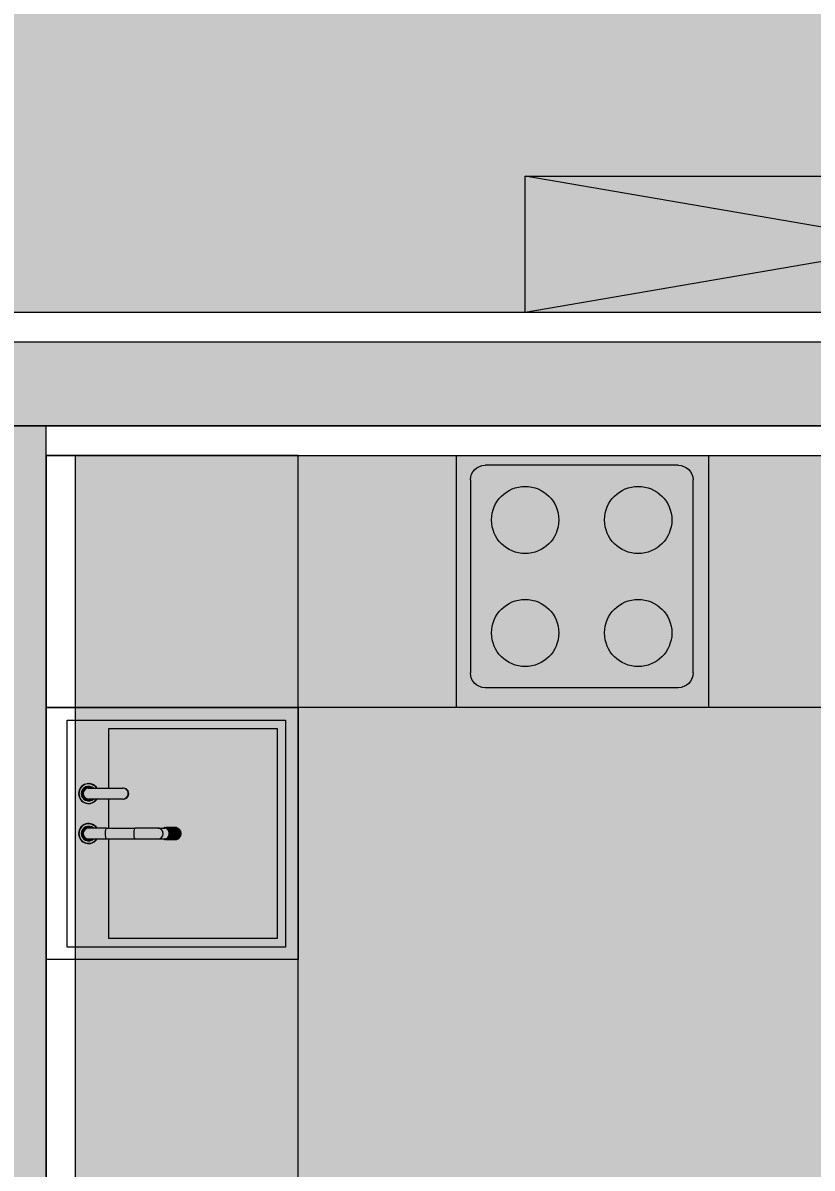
# Model space of a CAD drawing. Header units: millimetres. Extents: x 475206255 to 476720147, y 4620882299 to 4621447368.
# Drawn here: x 475237164 to 475239042, y 4621051661 to 4621054386 of the extents above; entities that cross this region are included whole.
import ezdxf

# ---------------------------------------------------------------- set-up
doc = ezdxf.new("R2010")
doc.units = ezdxf.units.MM
doc.header["$MEASUREMENT"] = 0
doc.linetypes.add('ACAD_ISO02W100', pattern=[7.5, 6, -1.5])
for name, color, linetype, lineweight in [('2D Drafting - General_Pen_No__250_Pen_No__7_Pen_No__250', 7, 'Continuous', 0), ('2D Drafting - General_Pen_No__250_Pen_No__7_Pen_No__7', 7, 'Continuous', 0), ('G-Anno-Nplt_Pen_No__151', 151, 'Continuous', 0), ('G-Anno-Nplt_Pen_No__4', 7, 'Continuous', 0), ('New_--------AVEJI_UDZRAVI_Pen_No__7', 7, 'Continuous', 0), ('New_0_Pen_No__7', 7, 'Continuous', 0), ('zoma_Pen_No__142', 142, 'Continuous', 0), ('zoma_Pen_No__5_Pen_No__5', 5, 'Continuous', 0)]:
    doc.layers.add(name, color=color, linetype=linetype, lineweight=lineweight)
doc.layers.add('New_--aveji_Pen_No__251', color=7, linetype='Continuous', lineweight=0, true_color=0x656565)
doc.layers.add('zoma', color=7, linetype='Continuous')
doc.styles.add('GENERATED_STYLE_2', font='arial.ttf')
doc.dimstyles.new('GENERATED_STYLE__3', dxfattribs={"dimtxt": 200, "dimasz": 64.421331, "dimexe": 0.18, "dimexo": 3, "dimgap": 0, "dimtad": 1, "dimtih": 1, "dimtoh": 1, "dimlfac": 0.001, "dimzin": 0, "dimdsep": 46, "dimtxsty": 'GENERATED_STYLE_2', "dimblk": 'ARROWHEAD_2', "dimblk1": 'ARROWHEAD_2', "dimblk2": 'ARROWHEAD_2', "dimcen": 0.09, "dimclrd": 142, "dimclre": 142, "dimclrt": 142, "dimadec": 0, "dimazin": 0, "dimtfac": 1, "dimtdec": 4, "dimtmove": 0, "dimatfit": 3, "dimfxl": 1, "dimtolj": 1, "dimtzin": 0, "dimarcsym": 0})
doc.dimstyles.new('GENERATED_STYLE__9', dxfattribs={"dimtxt": 200, "dimasz": 64.421331, "dimexe": 0.18, "dimexo": 3, "dimgap": 0, "dimtad": 1, "dimlfac": 0.001, "dimzin": 0, "dimdsep": 46, "dimtxsty": 'GENERATED_STYLE_2', "dimblk": 'ARROWHEAD_2', "dimblk1": 'ARROWHEAD_2', "dimblk2": 'ARROWHEAD_2', "dimcen": 0.09, "dimclrd": 142, "dimclre": 142, "dimclrt": 142, "dimadec": 0, "dimazin": 0, "dimtfac": 1, "dimtdec": 4, "dimtmove": 0, "dimatfit": 3, "dimfxl": 1, "dimtolj": 1, "dimtzin": 0, "dimarcsym": 0})

# ---------------------------------------------------------------- blocks, each defined once
blk = doc.blocks.new('*D1011', base_point=(475826095.8, 4621095193.2))
at = {"layer": 'zoma_Pen_No__142', "color": 142, "linetype": 'Continuous', "lineweight": 0, "transparency": 16777216}
for p, q in [((475298675.2, 4621061026.7), (475298675.2, 4621061068.1)), ((475298738.8, 4621061026.7), (475298611.6, 4621061026.7)), ((475298717.6, 4621061002.2), (475298632.8, 4621061051.2)), ((475298675.2, 4621045826.7), (475298675.2, 4621061026.7)), ((475298632.8, 4621045851.2), (475298717.6, 4621045802.2)), ((475298738.8, 4621045826.7), (475298611.6, 4621045826.7)), ((475298675.2, 4621045785.2), (475298675.2, 4621045826.7))]:
    blk.add_line(p, q, dxfattribs=at)
at = {"layer": 'zoma_Pen_No__142', "color": 142, "lineweight": 0, "transparency": 16777216, "insert": (475298635.2, 4621053083.5), "char_height": 200, "attachment_point": 7, "rotation": 90, "style": 'GENERATED_STYLE_2'}
blk.add_mtext('\\A1;{\\pql;\\fArial|b0|i0|c204|p0;\\W1.000000;15.20}', dxfattribs=at)
blk = doc.blocks.new('ARROWHEAD_2')
at = {"color": 0, "linetype": 'Continuous', "lineweight": 0}
for p, q in [((-0.378, -0.655), (0.378, 0.655)), ((0, 0), (-1, 0))]:
    blk.add_line(p, q, dxfattribs=at)
blk = doc.blocks.new('*D1015', base_point=(475826095.8, 4621095193.2))
at = {"layer": 'zoma_Pen_No__142', "color": 142, "linetype": 'Continuous', "lineweight": 0, "transparency": 16777216}
for p, q in [((475297843.7, 4621053251.2), (475297928.4, 4621053202.2)), ((475297949.6, 4621053226.7), (475297822.5, 4621053226.7)), ((475297886.1, 4621050626.7), (475297886.1, 4621053226.7)), ((475297843.7, 4621050651.2), (475297928.4, 4621050602.2)), ((475297949.6, 4621050626.7), (475297822.5, 4621050626.7))]:
    blk.add_line(p, q, dxfattribs=at)
at = {"layer": 'zoma_Pen_No__142', "color": 142, "lineweight": 0, "transparency": 16777216, "char_height": 200, "attachment_point": 7, "rotation": 90, "style": 'GENERATED_STYLE_2'}
for s, insert in [('\\A1;{\\pql;\\fArial|b0|i0|c204|p0;\\W1.000000;0.40}', (475297846.1, 4621052668.4)), ('\\A1;{\\pql;\\fArial|b0|i0|c204|p0;\\W1.000000;2.60}', (475297846.1, 4621051659.8))]:
    blk.add_mtext(s, dxfattribs=dict(at, insert=insert))
blk = doc.blocks.new('*D1016', base_point=(475826095.8, 4621095193.2))
at = {"layer": 'zoma_Pen_No__142', "color": 142, "linetype": 'Continuous', "lineweight": 0, "transparency": 16777216}
for p, q in [((475297843.7, 4621053651.2), (475297928.4, 4621053602.2)), ((475297949.6, 4621053626.7), (475297822.5, 4621053626.7)), ((475297886.1, 4621053226.7), (475297886.1, 4621053626.7)), ((475297843.7, 4621053251.2), (475297928.4, 4621053202.2)), ((475297949.6, 4621053226.7), (475297822.5, 4621053226.7))]:
    blk.add_line(p, q, dxfattribs=at)
blk = doc.blocks.new('*D1017', base_point=(475826095.8, 4621095193.2))
at = {"layer": 'zoma_Pen_No__142', "color": 142, "linetype": 'Continuous', "lineweight": 0, "transparency": 16777216}
for p, q in [((475297843.7, 4621054251.2), (475297928.4, 4621054202.2)), ((475297949.6, 4621054226.7), (475297822.5, 4621054226.7)), ((475297886.1, 4621053626.7), (475297886.1, 4621054226.7)), ((475297843.7, 4621053651.2), (475297928.4, 4621053602.2)), ((475297949.6, 4621053626.7), (475297822.5, 4621053626.7))]:
    blk.add_line(p, q, dxfattribs=at)
at = {"layer": 'zoma_Pen_No__142', "color": 142, "lineweight": 0, "transparency": 16777216, "insert": (475297846.1, 4621053659.8), "char_height": 200, "attachment_point": 7, "rotation": 90, "style": 'GENERATED_STYLE_2'}
blk.add_mtext('\\A1;{\\pql;\\fArial|b0|i0|c204|p0;\\W1.000000;0.60}', dxfattribs=at)
blk = doc.blocks.new('*D1018', base_point=(475826095.8, 4621095193.2))
at = {"layer": 'zoma_Pen_No__142', "color": 142, "linetype": 'Continuous', "lineweight": 0, "transparency": 16777216}
for p, q in [((475297843.7, 4621055851.2), (475297928.4, 4621055802.2)), ((475297949.6, 4621055826.7), (475297822.5, 4621055826.7)), ((475297886.1, 4621054226.7), (475297886.1, 4621055826.7)), ((475297843.7, 4621054251.2), (475297928.4, 4621054202.2)), ((475297949.6, 4621054226.7), (475297822.5, 4621054226.7))]:
    blk.add_line(p, q, dxfattribs=at)
at = {"layer": 'zoma_Pen_No__142', "color": 142, "lineweight": 0, "transparency": 16777216, "insert": (475297846.1, 4621054759.8), "char_height": 200, "attachment_point": 7, "rotation": 90, "style": 'GENERATED_STYLE_2'}
blk.add_mtext('\\A1;{\\pql;\\fArial|b0|i0|c204|p0;\\W1.000000;1.60}', dxfattribs=at)
blk = doc.blocks.new('*D1216', base_point=(475826095.8, 4621095193.2))
at = {"layer": 'zoma_Pen_No__142', "color": 142, "linetype": 'Continuous', "lineweight": 0, "transparency": 16777216}
for p, q in [((475233619.4, 4621061979.3), (475233619.4, 4621062106.5)), ((475240119.4, 4621061979.3), (475240119.4, 4621062106.5)), ((475233643.8, 4621062085.3), (475233594.9, 4621062000.5)), ((475240143.8, 4621062085.3), (475240094.9, 4621062000.5)), ((475233619.4, 4621062042.9), (475240119.4, 4621062042.9))]:
    blk.add_line(p, q, dxfattribs=at)
at = {"layer": 'zoma_Pen_No__142', "color": 142, "lineweight": 0, "transparency": 16777216, "char_height": 200, "attachment_point": 7, "style": 'GENERATED_STYLE_2'}
for s, insert in [('\\A1;{\\pql;\\fArial|b0|i0|c204|p0;\\W1.000000;6.50}', (475236602.4, 4621062082.9)), ('\\A1;{\\pql;\\fArial|b0|i0|c204|p0;\\W1.000000;0.40}', (475239561, 4621062082.9))]:
    blk.add_mtext(s, dxfattribs=dict(at, insert=insert))
blk = doc.blocks.new('*D1274', base_point=(475826095.8, 4621095193.2))
at = {"layer": 'zoma_Pen_No__142', "color": 142, "linetype": 'Continuous', "lineweight": 0, "transparency": 16777216}
for p, q in [((475233619.4, 4621111169.1), (475233619.4, 4621111296.2)), ((475240119.4, 4621111169.1), (475240119.4, 4621111296.2)), ((475233643.8, 4621111275), (475233594.9, 4621111190.3)), ((475240143.8, 4621111275), (475240094.9, 4621111190.3)), ((475233619.4, 4621111232.6), (475240119.4, 4621111232.6))]:
    blk.add_line(p, q, dxfattribs=at)
at = {"layer": 'zoma_Pen_No__142', "color": 142, "lineweight": 0, "transparency": 16777216, "char_height": 200, "attachment_point": 7, "style": 'GENERATED_STYLE_2'}
for s, insert in [('\\A1;{\\pql;\\fArial|b0|i0|c204|p0;\\W1.000000;6.50}', (475236602.4, 4621111272.6)), ('\\A1;{\\pql;\\fArial|b0|i0|c204|p0;\\W1.000000;0.40}', (475239561, 4621111272.6))]:
    blk.add_mtext(s, dxfattribs=dict(at, insert=insert))
blk = doc.blocks.new('*D1298', base_point=(475826095.8, 4621095193.2))
at = {"layer": 'zoma_Pen_No__142', "color": 142, "linetype": 'Continuous', "lineweight": 0, "transparency": 16777216}
for p, q in [((475233619.4, 4621092624.1), (475233619.4, 4621092751.3)), ((475240119.4, 4621092624.1), (475240119.4, 4621092751.3)), ((475233643.8, 4621092730.1), (475233594.9, 4621092645.3)), ((475240143.8, 4621092730.1), (475240094.9, 4621092645.3)), ((475233619.4, 4621092687.7), (475240119.4, 4621092687.7))]:
    blk.add_line(p, q, dxfattribs=at)
at = {"layer": 'zoma_Pen_No__142', "color": 142, "lineweight": 0, "transparency": 16777216, "char_height": 200, "attachment_point": 7, "style": 'GENERATED_STYLE_2'}
for s, insert in [('\\A1;{\\pql;\\fArial|b0|i0|c204|p0;\\W1.000000;6.50}', (475236602.4, 4621092727.7)), ('\\A1;{\\pql;\\fArial|b0|i0|c204|p0;\\W1.000000;0.40}', (475239561, 4621092727.7))]:
    blk.add_mtext(s, dxfattribs=dict(at, insert=insert))
blk = doc.blocks.new('*D1332', base_point=(475826095.8, 4621095193.2))
at = {"layer": 'zoma_Pen_No__142', "color": 142, "linetype": 'Continuous', "lineweight": 0, "transparency": 16777216}
for p, q in [((475233619.4, 4621160358.8), (475233619.4, 4621160486)), ((475240119.4, 4621160358.8), (475240119.4, 4621160486)), ((475233643.8, 4621160464.8), (475233594.9, 4621160380)), ((475240143.8, 4621160464.8), (475240094.9, 4621160380)), ((475233619.4, 4621160422.4), (475240119.4, 4621160422.4))]:
    blk.add_line(p, q, dxfattribs=at)
at = {"layer": 'zoma_Pen_No__142', "color": 142, "lineweight": 0, "transparency": 16777216, "char_height": 200, "attachment_point": 7, "style": 'GENERATED_STYLE_2'}
for s, insert in [('\\A1;{\\pql;\\fArial|b0|i0|c204|p0;\\W1.000000;6.50}', (475236602.4, 4621160462.4)), ('\\A1;{\\pql;\\fArial|b0|i0|c204|p0;\\W1.000000;0.40}', (475239561, 4621160462.4))]:
    blk.add_mtext(s, dxfattribs=dict(at, insert=insert))
blk = doc.blocks.new('*D1356', base_point=(475826095.8, 4621095193.2))
at = {"layer": 'zoma_Pen_No__142', "color": 142, "linetype": 'Continuous', "lineweight": 0, "transparency": 16777216}
for p, q in [((475233643.8, 4621141919.8), (475233594.9, 4621141835.1)), ((475233619.4, 4621141813.9), (475233619.4, 4621141941)), ((475240143.8, 4621141919.8), (475240094.9, 4621141835.1)), ((475240119.4, 4621141813.9), (475240119.4, 4621141941)), ((475233619.4, 4621141877.4), (475240119.4, 4621141877.4))]:
    blk.add_line(p, q, dxfattribs=at)
at = {"layer": 'zoma_Pen_No__142', "color": 142, "lineweight": 0, "transparency": 16777216, "char_height": 200, "attachment_point": 7, "style": 'GENERATED_STYLE_2'}
for s, insert in [('\\A1;{\\pql;\\fArial|b0|i0|c204|p0;\\W1.000000;6.50}', (475236602.4, 4621141917.4)), ('\\A1;{\\pql;\\fArial|b0|i0|c204|p0;\\W1.000000;0.40}', (475239561, 4621141917.4))]:
    blk.add_mtext(s, dxfattribs=dict(at, insert=insert))
blk = doc.blocks.new('*D1391', base_point=(475826095.8, 4621095193.2))
at = {"layer": 'zoma_Pen_No__142', "color": 142, "linetype": 'Continuous', "lineweight": 0, "transparency": 16777216}
for p, q in [((475233619.4, 4621209735.5), (475233619.4, 4621209862.6)), ((475240119.4, 4621209735.5), (475240119.4, 4621209862.6)), ((475233643.8, 4621209841.4), (475233594.9, 4621209756.6)), ((475240143.8, 4621209841.4), (475240094.9, 4621209756.6)), ((475233619.4, 4621209799), (475240119.4, 4621209799))]:
    blk.add_line(p, q, dxfattribs=at)
at = {"layer": 'zoma_Pen_No__142', "color": 142, "lineweight": 0, "transparency": 16777216, "char_height": 200, "attachment_point": 7, "style": 'GENERATED_STYLE_2'}
for s, insert in [('\\A1;{\\pql;\\fArial|b0|i0|c204|p0;\\W1.000000;6.50}', (475236602.4, 4621209839)), ('\\A1;{\\pql;\\fArial|b0|i0|c204|p0;\\W1.000000;0.40}', (475239561, 4621209839))]:
    blk.add_mtext(s, dxfattribs=dict(at, insert=insert))
blk = doc.blocks.new('*D1415', base_point=(475826095.8, 4621095193.2))
at = {"layer": 'zoma_Pen_No__142', "color": 142, "linetype": 'Continuous', "lineweight": 0, "transparency": 16777216}
for p, q in [((475233619.4, 4621191190.5), (475233619.4, 4621191317.7)), ((475240119.4, 4621191190.5), (475240119.4, 4621191317.7)), ((475233643.8, 4621191296.5), (475233594.9, 4621191211.7)), ((475240143.8, 4621191296.5), (475240094.9, 4621191211.7)), ((475233619.4, 4621191254.1), (475240119.4, 4621191254.1))]:
    blk.add_line(p, q, dxfattribs=at)
at = {"layer": 'zoma_Pen_No__142', "color": 142, "lineweight": 0, "transparency": 16777216, "char_height": 200, "attachment_point": 7, "style": 'GENERATED_STYLE_2'}
for s, insert in [('\\A1;{\\pql;\\fArial|b0|i0|c204|p0;\\W1.000000;6.50}', (475236602.4, 4621191294.1)), ('\\A1;{\\pql;\\fArial|b0|i0|c204|p0;\\W1.000000;0.40}', (475239561, 4621191294.1))]:
    blk.add_mtext(s, dxfattribs=dict(at, insert=insert))
blk = doc.blocks.new('*D1449', base_point=(475826095.8, 4621095193.2))
at = {"layer": 'zoma_Pen_No__142', "color": 142, "linetype": 'Continuous', "lineweight": 0, "transparency": 16777216}
for p, q in [((475233643.8, 4621259031.2), (475233594.9, 4621258946.4)), ((475233619.4, 4621258925.2), (475233619.4, 4621259052.4)), ((475240143.8, 4621259031.2), (475240094.9, 4621258946.4)), ((475240119.4, 4621258925.2), (475240119.4, 4621259052.4)), ((475233619.4, 4621258988.8), (475240119.4, 4621258988.8))]:
    blk.add_line(p, q, dxfattribs=at)
at = {"layer": 'zoma_Pen_No__142', "color": 142, "lineweight": 0, "transparency": 16777216, "char_height": 200, "attachment_point": 7, "style": 'GENERATED_STYLE_2'}
for s, insert in [('\\A1;{\\pql;\\fArial|b0|i0|c204|p0;\\W1.000000;6.50}', (475236602.4, 4621259028.8)), ('\\A1;{\\pql;\\fArial|b0|i0|c204|p0;\\W1.000000;0.40}', (475239561, 4621259028.8))]:
    blk.add_mtext(s, dxfattribs=dict(at, insert=insert))
blk = doc.blocks.new('*D1473', base_point=(475826095.8, 4621095193.2))
at = {"layer": 'zoma_Pen_No__142', "color": 142, "linetype": 'Continuous', "lineweight": 0, "transparency": 16777216}
for p, q in [((475233619.4, 4621240380.3), (475233619.4, 4621240507.4)), ((475240119.4, 4621240380.3), (475240119.4, 4621240507.4)), ((475233643.8, 4621240486.2), (475233594.9, 4621240401.5)), ((475240143.8, 4621240486.2), (475240094.9, 4621240401.5)), ((475233619.4, 4621240443.8), (475240119.4, 4621240443.8))]:
    blk.add_line(p, q, dxfattribs=at)
at = {"layer": 'zoma_Pen_No__142', "color": 142, "lineweight": 0, "transparency": 16777216, "char_height": 200, "attachment_point": 7, "style": 'GENERATED_STYLE_2'}
for s, insert in [('\\A1;{\\pql;\\fArial|b0|i0|c204|p0;\\W1.000000;6.50}', (475236602.4, 4621240483.8)), ('\\A1;{\\pql;\\fArial|b0|i0|c204|p0;\\W1.000000;0.40}', (475239561, 4621240483.8))]:
    blk.add_mtext(s, dxfattribs=dict(at, insert=insert))

msp = doc.modelspace()

# ---------------------------------------------------------------- hatches: boundary and pattern name
at = {"layer": '2D Drafting - General_Pen_No__250_Pen_No__7_Pen_No__7', "linetype": 'Continuous', "lineweight": 0}
for points in [[(475240119.376, 4621053626.696), (475240119.376, 4621053426.696), (475237019.376, 4621053426.696), (475237019.376, 4621053626.696)], [(475237019.376, 4621053426.696), (475237019.376, 4621051426.696), (475237219.376, 4621051426.696), (475237219.376, 4621053426.696)]]:
    msp.add_hatch(color=7, dxfattribs=at).paths.add_polyline_path(points)
at = {"layer": 'G-Anno-Nplt_Pen_No__151', "linetype": 'Continuous', "lineweight": 0, "true_color": 0x1f2f3f}
for points in [[(475233489.376, 4621051696.696), (475233489.376, 4621052566.508), (475233889.376, 4621052566.508), (475233889.376, 4621053396.696), (475233689.376, 4621053396.696), (475233689.376, 4621053696.696), (475233489.376, 4621053696.696), (475233489.376, 4621060556.696), (475233689.376, 4621060556.696), (475233689.376, 4621060756.696), (475240049.376, 4621060756.696), (475240049.376, 4621060556.696), (475240049.376, 4621057689.861), (475240119.376, 4621057689.861), (475240119.376, 4621055937.071), (475239719.376, 4621055937.071), (475239719.376, 4621055177.053), (475240249.376, 4621055177.053), (475240249.376, 4621053696.696), (475236949.376, 4621053696.696), (475236949.376, 4621051696.696)], [(475233489.375, 4621046296.696), (475233489.375, 4621051356.696), (475237289.376, 4621051356.696), (475237289.376, 4621053356.696), (475239459.188, 4621053356.696), (475239459.188, 4621052956.696), (475240289.376, 4621052956.696), (475240289.376, 4621053156.696), (475240589.376, 4621053156.696), (475240589.376, 4621053716.621), (475242549.376, 4621053716.621), (475242549.376, 4621053126.433), (475242949.376, 4621053126.433), (475242949.376, 4621052380.147), (475243019.376, 4621052380.147), (475243019.376, 4621050035.203), (475242949.376, 4621050035.203), (475242949.376, 4621046096.703), (475240589.376, 4621046096.703), (475240589.376, 4621046296.696), (475240049.376, 4621046296.696), (475240049.376, 4621046096.703), (475233689.376, 4621046096.703), (475233689.376, 4621046296.696)]]:
    msp.add_hatch(color=169, dxfattribs=at).paths.add_polyline_path(points)

# ---------------------------------------------------------------- linework, layer by layer
at = {"layer": '2D Drafting - General_Pen_No__250_Pen_No__7_Pen_No__250', "color": 7, "linetype": 'Continuous', "lineweight": 0, "flags": 128}
msp.add_lwpolyline([(475237019.376, 4621053426.696), (475237019.376, 4621051426.696), (475237219.376, 4621051426.696), (475237219.376, 4621053426.696)], close=True, dxfattribs=at)
at = {"layer": '2D Drafting - General_Pen_No__250_Pen_No__7_Pen_No__7', "color": 7, "linetype": 'Continuous', "lineweight": 0, "flags": 128}
msp.add_lwpolyline([(475240119.376, 4621053626.696), (475240119.376, 4621053426.696), (475237019.376, 4621053426.696), (475237019.376, 4621053626.696)], close=True, dxfattribs=at)
at = {"layer": 'G-Anno-Nplt_Pen_No__4', "color": 7, "linetype": 'Continuous', "lineweight": 0, "flags": 128}
for points in [[(475233489.376, 4621051696.696), (475233489.376, 4621052566.508), (475233889.376, 4621052566.508), (475233889.376, 4621053396.696), (475233689.376, 4621053396.696), (475233689.376, 4621053696.696), (475233489.376, 4621053696.696), (475233489.376, 4621060556.696), (475233689.376, 4621060556.696), (475233689.376, 4621060756.696), (475240049.376, 4621060756.696), (475240049.376, 4621060556.696), (475240049.376, 4621057689.861), (475240119.376, 4621057689.861), (475240119.376, 4621055937.071), (475239719.376, 4621055937.071), (475239719.376, 4621055177.053), (475240249.376, 4621055177.053), (475240249.376, 4621053696.696), (475236949.376, 4621053696.696), (475236949.376, 4621051696.696)], [(475233489.375, 4621046296.696), (475233489.375, 4621051356.696), (475237289.376, 4621051356.696), (475237289.376, 4621053356.696), (475239459.188, 4621053356.696), (475239459.188, 4621052956.696), (475240289.376, 4621052956.696), (475240289.376, 4621053156.696), (475240589.376, 4621053156.696), (475240589.376, 4621053716.621), (475242549.376, 4621053716.621), (475242549.376, 4621053126.433), (475242949.376, 4621053126.433), (475242949.376, 4621052380.147), (475243019.376, 4621052380.147), (475243019.376, 4621050035.203), (475242949.376, 4621050035.203), (475242949.376, 4621046096.703), (475240589.376, 4621046096.703), (475240589.376, 4621046296.696), (475240049.376, 4621046296.696), (475240049.376, 4621046096.703), (475233689.376, 4621046096.703), (475233689.376, 4621046296.696)]]:
    msp.add_lwpolyline(points, close=True, dxfattribs=at)
at = {"layer": 'New_--------AVEJI_UDZRAVI_Pen_No__7', "color": 7, "linetype": 'Continuous', "lineweight": 0}
for p, q in [((475238723.429, 4621053333.358), (475238264.162, 4621053333.359)), ((475238228.953, 4621053298.184), (475238228.952, 4621052838.916)), ((475238758.603, 4621052838.916), (475238758.604, 4621053298.184)), ((475238723.429, 4621052803.742), (475238264.161, 4621052803.742)), ((475237219.375, 4621052156.697), (475237219.376, 4621052756.697)), ((475237219.376, 4621052756.697), (475237819.376, 4621052756.696)), ((475237819.376, 4621052756.696), (475237819.375, 4621052156.696)), ((475237819.375, 4621052156.696), (475237219.375, 4621052156.697))]:
    msp.add_line(p, q, dxfattribs=at)
for points in [[(475237819.376, 4621053356.696), (475237219.376, 4621053356.696), (475237219.375, 4621051422.688), (475237819.375, 4621051422.688)], [(475237219.376, 4621052756.696), (475237219.376, 4621053356.696), (475239792.119, 4621053356.695), (475239792.119, 4621052756.695)], [(475238795.555, 4621053356.695), (475238795.554, 4621052756.695), (475238195.554, 4621052756.696), (475238195.555, 4621053356.696)]]:
    msp.add_lwpolyline(points, close=True, dxfattribs=at)
for centre in [(475238359.335, 4621053203.01), (475238628.221, 4621053203.01), (475238359.335, 4621052934.09), (475238628.221, 4621052934.09)]:
    msp.add_circle(centre, 80, dxfattribs=at)
for points in [[(475238228.953, 4621053298.184), (475238228.953, 4621053317.615), (475238244.731, 4621053333.359), (475238264.127, 4621053333.359)], [(475238723.429, 4621053333.358), (475238742.86, 4621053333.358), (475238758.604, 4621053317.614), (475238758.604, 4621053298.184)], [(475238264.161, 4621052803.742), (475238244.731, 4621052803.742), (475238228.952, 4621052819.486), (475238228.952, 4621052838.916)], [(475238758.603, 4621052838.916), (475238758.603, 4621052819.486), (475238742.859, 4621052803.741), (475238723.429, 4621052803.742)]]:
    msp.add_open_spline(points, degree=3, dxfattribs=at)
at = {"layer": 'New_--aveji_Pen_No__251', "color": 251, "linetype": 'Continuous', "lineweight": 0, "true_color": 0x656565}
for p, q in [((475237320.675, 4621052564.628), (475237402.141, 4621052564.628)), ((475237403.565, 4621052564.628), (475237402.141, 4621052564.628)), ((475237402.141, 4621052538.868), (475237320.675, 4621052538.868)), ((475237369.111, 4621052469.557), (475237369.111, 4621052538.868)), ((475237402.141, 4621052538.868), (475237403.565, 4621052538.868)), ((475237363.146, 4621052469.557), (475237320.675, 4621052469.557)), ((475237363.146, 4621052469.557), (475237431.187, 4621052469.557)), ((475237486.308, 4621052469.557), (475237431.187, 4621052469.557)), ((475237486.308, 4621052469.557), (475237501.028, 4621052469.557)), ((475237501.748, 4621052470.882), (475237525.711, 4621052470.882)), ((475237529.538, 4621052470.882), (475237505.575, 4621052470.882)), ((475237506.731, 4621052470.623), (475237530.694, 4621052470.623)), ((475237534.229, 4621052468.977), (475237510.266, 4621052468.977)), ((475237320.675, 4621052443.798), (475237363.146, 4621052443.798)), ((475237363.146, 4621052443.798), (475237431.187, 4621052443.798)), ((475237431.187, 4621052443.798), (475237486.308, 4621052443.798)), ((475237486.308, 4621052443.798), (475237501.028, 4621052443.798)), ((475237505.563, 4621052442.476), (475237501.742, 4621052442.476)), ((475237505.571, 4621052442.473), (475237501.744, 4621052442.473)), ((475237505.572, 4621052442.472), (475237529.535, 4621052442.472)), ((475237530.692, 4621052442.734), (475237506.724, 4621052442.734)), ((475237530.691, 4621052442.73), (475237506.727, 4621052442.73)), ((475237510.264, 4621052444.376), (475237534.227, 4621052444.376)), ((475237536.423, 4621052465.669), (475237510.772, 4621052465.669)), ((475237536.423, 4621052447.685), (475237510.772, 4621052447.685)), ((475237535.207, 4621052445.114), (475237511.239, 4621052445.114)), ((475237535.207, 4621052445.111), (475237511.244, 4621052445.111)), ((475237511.246, 4621052468.241), (475237535.209, 4621052468.241)), ((475237538.876, 4621052461.544), (475237513.225, 4621052461.544)), ((475237538.876, 4621052451.811), (475237513.225, 4621052451.811)), ((475237513.95, 4621052448.152), (475237537.913, 4621052448.152)), ((475237537.915, 4621052465.2), (475237513.952, 4621052465.2)), ((475237539.738, 4621052456.677), (475237514.087, 4621052456.677)), ((475237538.567, 4621052449.254), (475237514.599, 4621052449.254)), ((475237538.568, 4621052449.253), (475237514.605, 4621052449.253)), ((475237514.607, 4621052464.099), (475237538.57, 4621052464.099)), ((475237516.07, 4621052453.226), (475237540.033, 4621052453.226)), ((475237540.034, 4621052460.125), (475237516.071, 4621052460.125)), ((475237540.263, 4621052454.525), (475237516.3, 4621052454.525)), ((475237516.301, 4621052458.826), (475237540.264, 4621052458.826))]:
    msp.add_line(p, q, dxfattribs=at)
at = {"layer": 'New_--aveji_Pen_No__251', "color": 251, "linetype": 'ACAD_ISO02W100', "lineweight": 0, "true_color": 0x656565}
for points in [[(475237819.375, 4621052756.696), (475237219.375, 4621052756.696)], [(475237819.375, 4621052156.696), (475237219.375, 4621052156.696)]]:
    msp.add_lwpolyline(points, dxfattribs=at)
at = {"layer": 'New_--aveji_Pen_No__251', "color": 251, "linetype": 'Continuous', "lineweight": 0, "true_color": 0x656565}
msp.add_lwpolyline([(475237269.375, 4621052726.753), (475237789.375, 4621052726.754), (475237789.375, 4621052186.639), (475237269.375, 4621052186.639)], close=True, dxfattribs=at)
msp.add_lwpolyline([(475237369.111, 4621052564.628), (475237369.111, 4621052706.753), (475237769.375, 4621052706.754), (475237769.375, 4621052206.639), (475237369.111, 4621052206.639), (475237369.111, 4621052443.798)], dxfattribs=at)
for centre, radius, start, end in [((475237320.675, 4621052551.748), 23.813, 32.741884, 180.00002), ((475237320.675, 4621052551.748), 23.813, 180.00002, 327.258157), ((475237320.675, 4621052551.748), 23.805, 32.75511, 180.00002), ((475237320.675, 4621052551.748), 23.805, 180.00002, 327.244931), ((475237320.675, 4621052551.748), 23.778, 32.796751, 180.00002), ((475237320.675, 4621052551.748), 23.778, 180.00002, 327.20329), ((475237320.675, 4621052551.748), 23.724, 32.880375, 180.00002), ((475237320.675, 4621052551.748), 23.724, 180.00002, 327.119665), ((475237320.675, 4621052551.748), 23.635, 33.020131, 180.00002), ((475237320.675, 4621052551.748), 23.635, 180.000021, 326.979909), ((475237320.675, 4621052551.748), 23.146, 33.811217, 180.00002), ((475237320.675, 4621052551.748), 23.146, 180.00002, 326.188824), ((475237320.675, 4621052551.748), 17.327, 48.016927, 180.000021), ((475237320.675, 4621052551.748), 17.327, 180.00002, 311.983113), ((475237320.675, 4621052551.748), 16.761, 50.211096, 180.000021), ((475237320.675, 4621052551.748), 16.761, 180.000019, 309.788945), ((475237320.675, 4621052551.748), 16.55, 51.097189, 180.00002), ((475237320.675, 4621052551.748), 16.55, 180.000021, 308.90285), ((475237320.675, 4621052551.748), 16.328, 52.073608, 180.00002), ((475237320.675, 4621052551.748), 16.328, 180.000021, 307.926431), ((475237320.675, 4621052551.748), 15.483, 56.287762, 180.000019), ((475237320.675, 4621052551.748), 15.483, 180.00002, 303.712279), ((475237320.675, 4621052551.748), 13.402, 73.949128, 180.00002), ((475237320.675, 4621052551.748), 13.402, 180.00002, 286.050914), ((475237320.675, 4621052551.748), 12.88, 90.000022, 270.00002), ((475237320.675, 4621052456.677), 23.813, 32.741884, 180.00002), ((475237320.675, 4621052456.677), 23.805, 32.75511, 180.00002), ((475237320.675, 4621052456.677), 23.778, 32.796751, 180.00002), ((475237320.675, 4621052456.677), 23.724, 32.880376, 180.00002), ((475237320.675, 4621052456.677), 23.635, 33.020131, 180.00002), ((475237320.675, 4621052456.677), 23.146, 33.811217, 180.00002), ((475237320.675, 4621052456.677), 17.327, 48.016929, 180.000021), ((475237320.675, 4621052456.677), 16.761, 50.211096, 180.000021), ((475237320.675, 4621052456.677), 16.55, 51.097189, 180.00002), ((475237320.675, 4621052456.677), 16.328, 52.073607, 180.00002), ((475237320.675, 4621052456.677), 15.483, 56.287761, 180.00002), ((475237320.675, 4621052456.677), 13.402, 73.949128, 180.00002), ((475237320.675, 4621052456.677), 12.88, 90.000021, 180.000019), ((475237320.675, 4621052456.677), 23.813, 180.00002, 327.258157), ((475237320.675, 4621052456.677), 23.805, 180.00002, 327.244931), ((475237320.675, 4621052456.677), 23.778, 180.00002, 327.20329), ((475237320.675, 4621052456.677), 23.724, 180.00002, 327.119665), ((475237320.675, 4621052456.677), 23.635, 180.000019, 326.97991), ((475237320.675, 4621052456.677), 23.146, 180.00002, 326.188824), ((475237320.675, 4621052456.677), 17.327, 180.000019, 311.983112), ((475237320.675, 4621052456.677), 16.761, 180.000019, 309.788945), ((475237320.675, 4621052456.677), 16.55, 180.00002, 308.902852), ((475237320.675, 4621052456.677), 16.328, 180.000021, 307.926431), ((475237320.675, 4621052456.677), 15.483, 180.000019, 303.712281), ((475237320.675, 4621052456.677), 13.402, 180.00002, 286.050914), ((475237320.675, 4621052456.677), 12.88, 180.000021, 270.000021)]:
    msp.add_arc(centre, radius, start, end, dxfattribs=at)
for centre, major_axis, ratio, start_param, end_param in [((475237402.141, 4621052551.748), (0, 12.88), 0.98480799, 3.14159259, 6.28318532), ((475237403.565, 4621052551.748), (0, 12.88), 0.98480506, 3.14159243, 6.28318509), ((475237363.146, 4621052456.677), (0, 12.88), 0.23905575, 0.00000006, 1.57079633), ((475237431.187, 4621052456.677), (0, 12.88), 0.23905575, 6.28318507, 7.85398163), ((475237486.308, 4621052456.677), (0, 12.88), 0.88988826, 4.71238898, 6.28318531), ((475237503.07, 4621052456.677), (0, 13.515), 0.88988826, 0.08069143, 0.30793908), ((475237503.66, 4621052456.677), (0, 14.367), 0.88988826, 0.15012236, 0.24232781), ((475237501.028, 4621052456.677), (0, 12.88), 0.88988826, 4.71238898, 6.28318531), ((475237502.853, 4621052456.677), (0, 12.82), 0.88988826, 0.01153518, 0.05090817), ((475237502.853, 4621052456.677), (0, 12.82), 0.88988826, 5.90202136, 6.27159918), ((475237503.07, 4621052456.677), (0, 13.515), 0.88988826, 5.97117764, 6.20216828), ((475237503.66, 4621052456.677), (0, 14.367), 0.88988826, 6.04060858, 6.13281399), ((475237503.66, 4621052456.677), (0, 14.367), 0.88988826, 5.64790952, 5.74011495), ((475237527.623, 4621052456.677), (0, 14.367), 0.88988826, 6.04060858, 6.13281406), ((475237527.623, 4621052456.677), (0, 14.367), 0.88988826, 5.64790952, 5.74011495), ((475237363.146, 4621052456.677), (0, 12.88), 0.23905575, 1.57079633, 3.14159271), ((475237431.187, 4621052456.677), (0, 12.88), 0.23905575, 1.57079633, 3.14159271), ((475237486.308, 4621052456.677), (0, 12.88), 0.88988826, 3.14159267, 4.71238898), ((475237503.07, 4621052456.677), (0, 13.515), 0.88988826, 2.83365359, 3.06057562), ((475237503.66, 4621052456.677), (0, 14.367), 0.88988826, 2.8990159, 2.99122137), ((475237501.028, 4621052456.677), (0, 12.88), 0.88988826, 3.14159259, 4.71238898), ((475237502.853, 4621052456.677), (0, 12.82), 0.88988826, 3.09068451, 3.13000646), ((475237502.853, 4621052456.677), (0, 12.82), 0.88988826, 3.15312769, 3.52270557), ((475237503.07, 4621052456.677), (0, 13.515), 0.88988826, 3.22228408, 3.45327474), ((475237503.66, 4621052456.677), (0, 14.367), 0.88988826, 3.29171498, 3.38392044), ((475237502.853, 4621052456.677), (0, 12.82), 0.88988826, 5.50932229, 5.87890013), ((475237502.853, 4621052456.677), (0, 12.82), 0.88988826, 3.54582678, 3.91540464), ((475237503.07, 4621052456.677), (0, 13.515), 0.88988826, 3.61498315, 3.84597379), ((475237503.07, 4621052456.677), (0, 13.515), 0.88988826, 5.57847855, 5.80946922), ((475237503.66, 4621052456.677), (0, 14.367), 0.88988826, 3.68441407, 3.77661956), ((475237502.853, 4621052456.677), (0, 12.82), 0.88988826, 3.93852589, 4.30810372), ((475237502.853, 4621052456.677), (0, 12.82), 0.88988826, 5.1166232, 5.48620103), ((475237503.07, 4621052456.677), (0, 13.515), 0.88988826, 4.00768224, 4.23867289), ((475237503.07, 4621052456.677), (0, 13.515), 0.88988826, 5.18577946, 5.41677015), ((475237502.853, 4621052456.677), (0, 12.82), 0.88988826, 4.72392409, 5.0935019), ((475237502.853, 4621052456.677), (0, 12.82), 0.88988826, 4.331225, 4.70080283), ((475237503.66, 4621052456.677), (0, 14.367), 0.88988826, 4.0771132, 4.16931861), ((475237503.66, 4621052456.677), (0, 14.367), 0.88988826, 5.25521041, 5.34741586), ((475237503.07, 4621052456.677), (0, 13.515), 0.88988826, 4.40038131, 4.63137199), ((475237503.07, 4621052456.677), (0, 13.515), 0.88988826, 4.79308039, 5.02407106), ((475237503.66, 4621052456.677), (0, 14.367), 0.88988826, 4.46981226, 4.5620177), ((475237503.66, 4621052456.677), (0, 14.367), 0.88988826, 4.86251133, 4.95471677), ((475237527.623, 4621052456.677), (0, 14.367), 0.88988826, 3.29171498, 3.38392044), ((475237527.623, 4621052456.677), (0, 14.367), 0.88988826, 3.68441407, 3.7766195), ((475237530.253, 4621052456.677), (0, 11.65), 0.88988826, 3.76046563, 3.84980682), ((475237530.253, 4621052456.677), (0, 11.65), 0.88988826, 5.57467637, 5.66419212), ((475237527.623, 4621052456.677), (0, 14.367), 0.88988826, 4.07711315, 4.16931861), ((475237527.623, 4621052456.677), (0, 14.367), 0.88988826, 5.25521041, 5.34741586), ((475237530.253, 4621052456.677), (0, 11.65), 0.88988826, 4.10641306, 5.31802189), ((475237527.623, 4621052456.677), (0, 14.367), 0.88988826, 4.46981225, 4.5620177), ((475237527.623, 4621052456.677), (0, 14.367), 0.88988826, 4.86251134, 4.95471679)]:
    msp.add_ellipse(centre, major_axis=major_axis, ratio=ratio, start_param=start_param, end_param=end_param, dxfattribs=at)
for points in [[(475237500.59, 4621052470.621), (475237500.174, 4621052470.256), (475237499.776, 4621052469.901), (475237499.398, 4621052469.557)], [(475237502.1, 4621052470.149), (475237501.979, 4621052470.386), (475237501.861, 4621052470.63), (475237501.748, 4621052470.882)], [(475237502.721, 4621052469.497), (475237502.516, 4621052469.708), (475237502.309, 4621052469.926), (475237502.1, 4621052470.149)], [(475237502.763, 4621052469.409), (475237502.749, 4621052469.438), (475237502.735, 4621052469.467), (475237502.721, 4621052469.497)], [(475237502.985, 4621052469.497), (475237502.92, 4621052469.466), (475237502.855, 4621052469.435), (475237502.79, 4621052469.404)], [(475237504.043, 4621052470.148), (475237503.678, 4621052469.925), (475237503.325, 4621052469.708), (475237502.985, 4621052469.497)], [(475237505.572, 4621052470.878), (475237505.039, 4621052470.628), (475237504.53, 4621052470.384), (475237504.043, 4621052470.148)], [(475237506.762, 4621052469.54), (475237506.744, 4621052469.89), (475237506.733, 4621052470.251), (475237506.731, 4621052470.623)], [(475237507.097, 4621052468.577), (475237506.985, 4621052468.89), (475237506.873, 4621052469.211), (475237506.762, 4621052469.54)], [(475237510.263, 4621052468.974), (475237509.669, 4621052468.881), (475237509.1, 4621052468.791), (475237508.556, 4621052468.704)], [(475237530.694, 4621052470.623), (475237531.113, 4621052470.247), (475237531.513, 4621052469.881), (475237531.892, 4621052469.527)], [(475237531.892, 4621052469.527), (475237532.042, 4621052469.341), (475237532.189, 4621052469.158), (475237532.333, 4621052468.977)], [(475237499.396, 4621052443.798), (475237499.774, 4621052443.453), (475237500.172, 4621052443.097), (475237500.589, 4621052442.731)], [(475237501.742, 4621052442.476), (475237501.856, 4621052442.727), (475237501.974, 4621052442.97), (475237502.096, 4621052443.206)], [(475237502.096, 4621052443.206), (475237502.307, 4621052443.429), (475237502.515, 4621052443.647), (475237502.721, 4621052443.858)], [(475237502.721, 4621052443.858), (475237502.735, 4621052443.888), (475237502.749, 4621052443.917), (475237502.763, 4621052443.946)], [(475237502.79, 4621052443.951), (475237502.854, 4621052443.92), (475237502.919, 4621052443.889), (475237502.984, 4621052443.858)], [(475237502.984, 4621052443.858), (475237503.323, 4621052443.646), (475237503.675, 4621052443.429), (475237504.039, 4621052443.206)], [(475237504.039, 4621052443.206), (475237504.527, 4621052442.969), (475237505.037, 4621052442.724), (475237505.572, 4621052442.472)], [(475237506.724, 4621052442.734), (475237506.728, 4621052443.104), (475237506.739, 4621052443.464), (475237506.758, 4621052443.813)], [(475237506.758, 4621052443.813), (475237506.87, 4621052444.143), (475237506.983, 4621052444.464), (475237507.096, 4621052444.777)], [(475237507.096, 4621052444.777), (475237507.097, 4621052444.828), (475237507.099, 4621052444.878), (475237507.101, 4621052444.929)], [(475237507.101, 4621052468.426), (475237507.099, 4621052468.476), (475237507.098, 4621052468.527), (475237507.097, 4621052468.577)], [(475237507.101, 4621052444.929), (475237507.18, 4621052444.916), (475237507.26, 4621052444.903), (475237507.34, 4621052444.89)], [(475237507.34, 4621052468.464), (475237507.26, 4621052468.451), (475237507.18, 4621052468.439), (475237507.101, 4621052468.426)], [(475237508.556, 4621052468.704), (475237508.137, 4621052468.622), (475237507.732, 4621052468.542), (475237507.34, 4621052468.464)], [(475237507.34, 4621052444.89), (475237507.73, 4621052444.812), (475237508.135, 4621052444.731), (475237508.553, 4621052444.648)], [(475237508.553, 4621052444.648), (475237509.098, 4621052444.56), (475237509.668, 4621052444.469), (475237510.264, 4621052444.376)], [(475237510.772, 4621052465.669), (475237510.79, 4621052465.728), (475237510.808, 4621052465.787), (475237510.826, 4621052465.846)], [(475237510.772, 4621052447.685), (475237510.852, 4621052447.696), (475237510.932, 4621052447.707), (475237511.012, 4621052447.717)], [(475237510.826, 4621052447.508), (475237510.808, 4621052447.567), (475237510.79, 4621052447.626), (475237510.772, 4621052447.685)], [(475237510.826, 4621052465.846), (475237510.834, 4621052466.212), (475237510.846, 4621052466.588), (475237510.861, 4621052466.973)], [(475237510.858, 4621052446.378), (475237510.844, 4621052446.765), (475237510.833, 4621052447.141), (475237510.826, 4621052447.508)], [(475237511.013, 4621052465.637), (475237510.932, 4621052465.648), (475237510.852, 4621052465.659), (475237510.772, 4621052465.669)], [(475237510.861, 4621052466.973), (475237510.978, 4621052467.383), (475237511.106, 4621052467.806), (475237511.246, 4621052468.241)], [(475237511.239, 4621052445.114), (475237511.1, 4621052445.548), (475237510.973, 4621052445.97), (475237510.858, 4621052446.378)], [(475237511.012, 4621052447.717), (475237511.405, 4621052447.784), (475237511.811, 4621052447.852), (475237512.232, 4621052447.922)], [(475237512.235, 4621052465.429), (475237511.813, 4621052465.5), (475237511.406, 4621052465.57), (475237511.013, 4621052465.637)], [(475237512.232, 4621052447.922), (475237512.78, 4621052447.996), (475237513.352, 4621052448.073), (475237513.95, 4621052448.152)], [(475237513.947, 4621052465.197), (475237513.351, 4621052465.277), (475237512.78, 4621052465.354), (475237512.235, 4621052465.429)], [(475237513.225, 4621052461.544), (475237513.264, 4621052461.602), (475237513.303, 4621052461.661), (475237513.342, 4621052461.72)], [(475237513.225, 4621052451.811), (475237513.297, 4621052451.843), (475237513.37, 4621052451.876), (475237513.443, 4621052451.908)], [(475237513.342, 4621052451.634), (475237513.302, 4621052451.693), (475237513.264, 4621052451.752), (475237513.225, 4621052451.811)], [(475237513.443, 4621052461.446), (475237513.37, 4621052461.479), (475237513.297, 4621052461.511), (475237513.225, 4621052461.544)], [(475237513.342, 4621052461.72), (475237513.479, 4621052462.083), (475237513.623, 4621052462.456), (475237513.774, 4621052462.839)], [(475237514.517, 4621052460.822), (475237514.146, 4621052461.035), (475237513.788, 4621052461.243), (475237513.443, 4621052461.446)], [(475237513.443, 4621052451.908), (475237513.788, 4621052452.11), (475237514.146, 4621052452.316), (475237514.516, 4621052452.529)], [(475237513.772, 4621052450.512), (475237513.622, 4621052450.896), (475237513.478, 4621052451.27), (475237513.342, 4621052451.634)], [(475237514.599, 4621052449.254), (475237514.308, 4621052449.686), (475237514.032, 4621052450.105), (475237513.772, 4621052450.512)], [(475237513.774, 4621052462.839), (475237514.035, 4621052463.246), (475237514.313, 4621052463.666), (475237514.607, 4621052464.099)], [(475237514.087, 4621052456.677), (475237514.144, 4621052456.726), (475237514.202, 4621052456.776), (475237514.261, 4621052456.825)], [(475237514.261, 4621052456.529), (475237514.202, 4621052456.579), (475237514.144, 4621052456.628), (475237514.087, 4621052456.677)], [(475237514.261, 4621052456.825), (475237514.516, 4621052457.131), (475237514.782, 4621052457.445), (475237515.058, 4621052457.767)], [(475237515.057, 4621052455.584), (475237514.781, 4621052455.907), (475237514.516, 4621052456.222), (475237514.261, 4621052456.529)], [(475237514.516, 4621052452.529), (475237515.011, 4621052452.754), (475237515.529, 4621052452.987), (475237516.07, 4621052453.226)], [(475237516.065, 4621052460.123), (475237515.526, 4621052460.363), (475237515.01, 4621052460.596), (475237514.517, 4621052460.822)], [(475237516.294, 4621052454.525), (475237515.862, 4621052454.889), (475237515.449, 4621052455.241), (475237515.057, 4621052455.584)], [(475237515.058, 4621052457.767), (475237515.452, 4621052458.109), (475237515.866, 4621052458.462), (475237516.301, 4621052458.826)], [(475237531.888, 4621052443.826), (475237531.509, 4621052443.473), (475237531.11, 4621052443.109), (475237530.692, 4621052442.734)], [(475237532.33, 4621052444.376), (475237532.186, 4621052444.195), (475237532.039, 4621052444.012), (475237531.888, 4621052443.826)], [(475237535.984, 4621052446.394), (475237535.74, 4621052445.98), (475237535.481, 4621052445.554), (475237535.207, 4621052445.114)], [(475237535.209, 4621052468.241), (475237535.484, 4621052467.8), (475237535.743, 4621052467.373), (475237535.987, 4621052466.958)], [(475237535.987, 4621052466.958), (475237536.132, 4621052466.557), (475237536.269, 4621052466.166), (475237536.4, 4621052465.786)], [(475237536.399, 4621052447.569), (475237536.268, 4621052447.188), (475237536.13, 4621052446.796), (475237535.984, 4621052446.394)], [(475237536.4, 4621052465.786), (475237536.408, 4621052465.747), (475237536.415, 4621052465.708), (475237536.423, 4621052465.669)], [(475237536.423, 4621052447.685), (475237536.415, 4621052447.646), (475237536.407, 4621052447.608), (475237536.399, 4621052447.569)], [(475237536.423, 4621052465.669), (475237536.456, 4621052465.662), (475237536.489, 4621052465.655), (475237536.522, 4621052465.648)], [(475237536.522, 4621052447.706), (475237536.489, 4621052447.699), (475237536.456, 4621052447.692), (475237536.423, 4621052447.685)], [(475237536.522, 4621052465.648), (475237536.792, 4621052465.578), (475237537.066, 4621052465.506), (475237537.344, 4621052465.432)], [(475237537.342, 4621052447.919), (475237537.064, 4621052447.846), (475237536.791, 4621052447.775), (475237536.522, 4621052447.706)], [(475237537.913, 4621052448.152), (475237537.724, 4621052448.072), (475237537.534, 4621052447.994), (475237537.342, 4621052447.919)], [(475237537.344, 4621052465.432), (475237537.534, 4621052465.357), (475237537.722, 4621052465.28), (475237537.909, 4621052465.2)], [(475237538.57, 4621052464.099), (475237538.689, 4621052463.661), (475237538.797, 4621052463.236), (475237538.894, 4621052462.824)], [(475237538.893, 4621052450.527), (475237538.795, 4621052450.116), (475237538.687, 4621052449.692), (475237538.567, 4621052449.254)], [(475237538.876, 4621052461.544), (475237538.904, 4621052461.522), (475237538.932, 4621052461.501), (475237538.96, 4621052461.48)], [(475237538.876, 4621052451.811), (475237538.882, 4621052451.772), (475237538.888, 4621052451.734), (475237538.894, 4621052451.695)], [(475237538.894, 4621052461.659), (475237538.888, 4621052461.621), (475237538.882, 4621052461.582), (475237538.876, 4621052461.544)], [(475237538.894, 4621052462.824), (475237538.898, 4621052462.425), (475237538.897, 4621052462.037), (475237538.894, 4621052461.659)], [(475237538.894, 4621052451.695), (475237538.897, 4621052451.316), (475237538.896, 4621052450.927), (475237538.893, 4621052450.527)], [(475237538.96, 4621052451.875), (475237538.932, 4621052451.853), (475237538.904, 4621052451.832), (475237538.876, 4621052451.811)], [(475237538.96, 4621052461.48), (475237539.18, 4621052461.269), (475237539.403, 4621052461.053), (475237539.629, 4621052460.83)], [(475237539.628, 4621052452.52), (475237539.403, 4621052452.299), (475237539.18, 4621052452.084), (475237538.96, 4621052451.875)], [(475237539.629, 4621052460.83), (475237539.767, 4621052460.602), (475237539.901, 4621052460.367), (475237540.033, 4621052460.125)], [(475237539.738, 4621052456.677), (475237539.756, 4621052456.645), (475237539.774, 4621052456.612), (475237539.793, 4621052456.58)], [(475237539.793, 4621052456.774), (475237539.774, 4621052456.742), (475237539.756, 4621052456.71), (475237539.738, 4621052456.677)], [(475237540.033, 4621052453.226), (475237539.901, 4621052452.984), (475237539.766, 4621052452.748), (475237539.628, 4621052452.52)], [(475237539.793, 4621052456.58), (475237539.919, 4621052456.261), (475237540.046, 4621052455.933), (475237540.173, 4621052455.596)], [(475237540.173, 4621052457.754), (475237540.046, 4621052457.419), (475237539.92, 4621052457.092), (475237539.793, 4621052456.774)], [(475237540.173, 4621052455.596), (475237540.209, 4621052455.25), (475237540.239, 4621052454.893), (475237540.262, 4621052454.525)], [(475237540.264, 4621052458.826), (475237540.24, 4621052458.458), (475237540.21, 4621052458.1), (475237540.173, 4621052457.754)]]:
    msp.add_open_spline(points, degree=3, dxfattribs=at)
at = {"layer": 'New_0_Pen_No__7', "color": 7, "linetype": 'Continuous', "lineweight": 0}
for p, q in [((475240249.376, 4621053696.696), (475238359.64, 4621054021.428)), ((475240249.376, 4621054021.428), (475238359.64, 4621053696.696))]:
    msp.add_line(p, q, dxfattribs=at)
msp.add_lwpolyline([(475238359.64, 4621054021.428), (475240249.376, 4621054021.428), (475240249.376, 4621053696.696), (475238359.64, 4621053696.696)], close=True, dxfattribs=at)
at = {"layer": 'zoma_Pen_No__5_Pen_No__5', "color": 5, "linetype": 'Continuous', "lineweight": 0}
msp.add_line((475228370.866, 4621053426.696), (475299000.631, 4621053426.696), dxfattribs=at)

# ---------------------------------------------------------------- dimensions: what is measured, and where the dimension line sits
at = {"layer": 'zoma', "color": 142, "linetype": 'Continuous', "lineweight": 0}
for base, p1, p2, picture, middle in [((475240119.369, 4621258988.783), (475233619.369, 4621024556.839), (475240119.369, 4621024556.839), '*D1449', (475236861.365, 4621259128.783)), ((475240119.369, 4621240443.837), (475233619.369, 4621006027.167), (475240119.369, 4621006027.167), '*D1473', (475236861.365, 4621240583.837)), ((475240119.369, 4621209799.032), (475233619.369, 4621024556.839), (475240119.369, 4621024556.839), '*D1391', (475236861.365, 4621209939.032)), ((475240119.369, 4621191254.086), (475233619.369, 4621006027.167), (475240119.369, 4621006027.167), '*D1415', (475236861.365, 4621191394.086)), ((475240119.369, 4621160422.38), (475233619.369, 4621024556.839), (475240119.369, 4621024556.839), '*D1332', (475236861.365, 4621160562.38)), ((475240119.369, 4621141877.434), (475233619.369, 4621006027.167), (475240119.369, 4621006027.167), '*D1356', (475236861.365, 4621142017.434)), ((475240119.369, 4621111232.645), (475233619.369, 4621024556.839), (475240119.369, 4621024556.839), '*D1274', (475236861.365, 4621111372.645)), ((475240119.369, 4621092687.699), (475233619.369, 4621006027.167), (475240119.369, 4621006027.167), '*D1298', (475236861.365, 4621092827.699)), ((475240119.369, 4621062042.909), (475233619.369, 4621024556.839), (475240119.369, 4621024556.839), '*D1216', (475236861.365, 4621062182.909))]:
    dim = msp.add_linear_dim(base=base, p1=p1, p2=p2, dimstyle='GENERATED_STYLE__3', dxfattribs=at)
    dim.commit()
    dim.dimension.update_dxf_attribs({"geometry": picture, "text_midpoint": middle, "dimtype": 160})
for base, p1, p2, picture, middle in [((475298675.195, 4621061026.696), (475232658.171, 4621045826.696), (475232658.171, 4621061026.696), '*D1011', (475298535.195, 4621053418.523)), ((475297886.067, 4621055826.698), (475232658.426, 4621054226.696), (475232658.171, 4621055826.698), '*D1018', (475297746.067, 4621055018.693)), ((475297886.067, 4621054226.696), (475232658.171, 4621053626.696), (475232658.426, 4621054226.696), '*D1017', (475297746.067, 4621053918.692)), ((475297886.067, 4621053626.696), (475232658.171, 4621053226.696), (475232658.171, 4621053626.696), '*D1016', (475297746.067, 4621052927.275)), ((475297886.067, 4621053226.696), (475232658.171, 4621050626.696), (475232658.171, 4621053226.696), '*D1015', (475297746.067, 4621051918.692))]:
    dim = msp.add_linear_dim(base=base, p1=p1, p2=p2, angle=90, dimstyle='GENERATED_STYLE__9', dxfattribs=at)
    dim.commit()
    dim.dimension.update_dxf_attribs({"geometry": picture, "text_midpoint": middle, "dimtype": 160, "text_rotation": 90})

doc.saveas('drawing.dxf')
